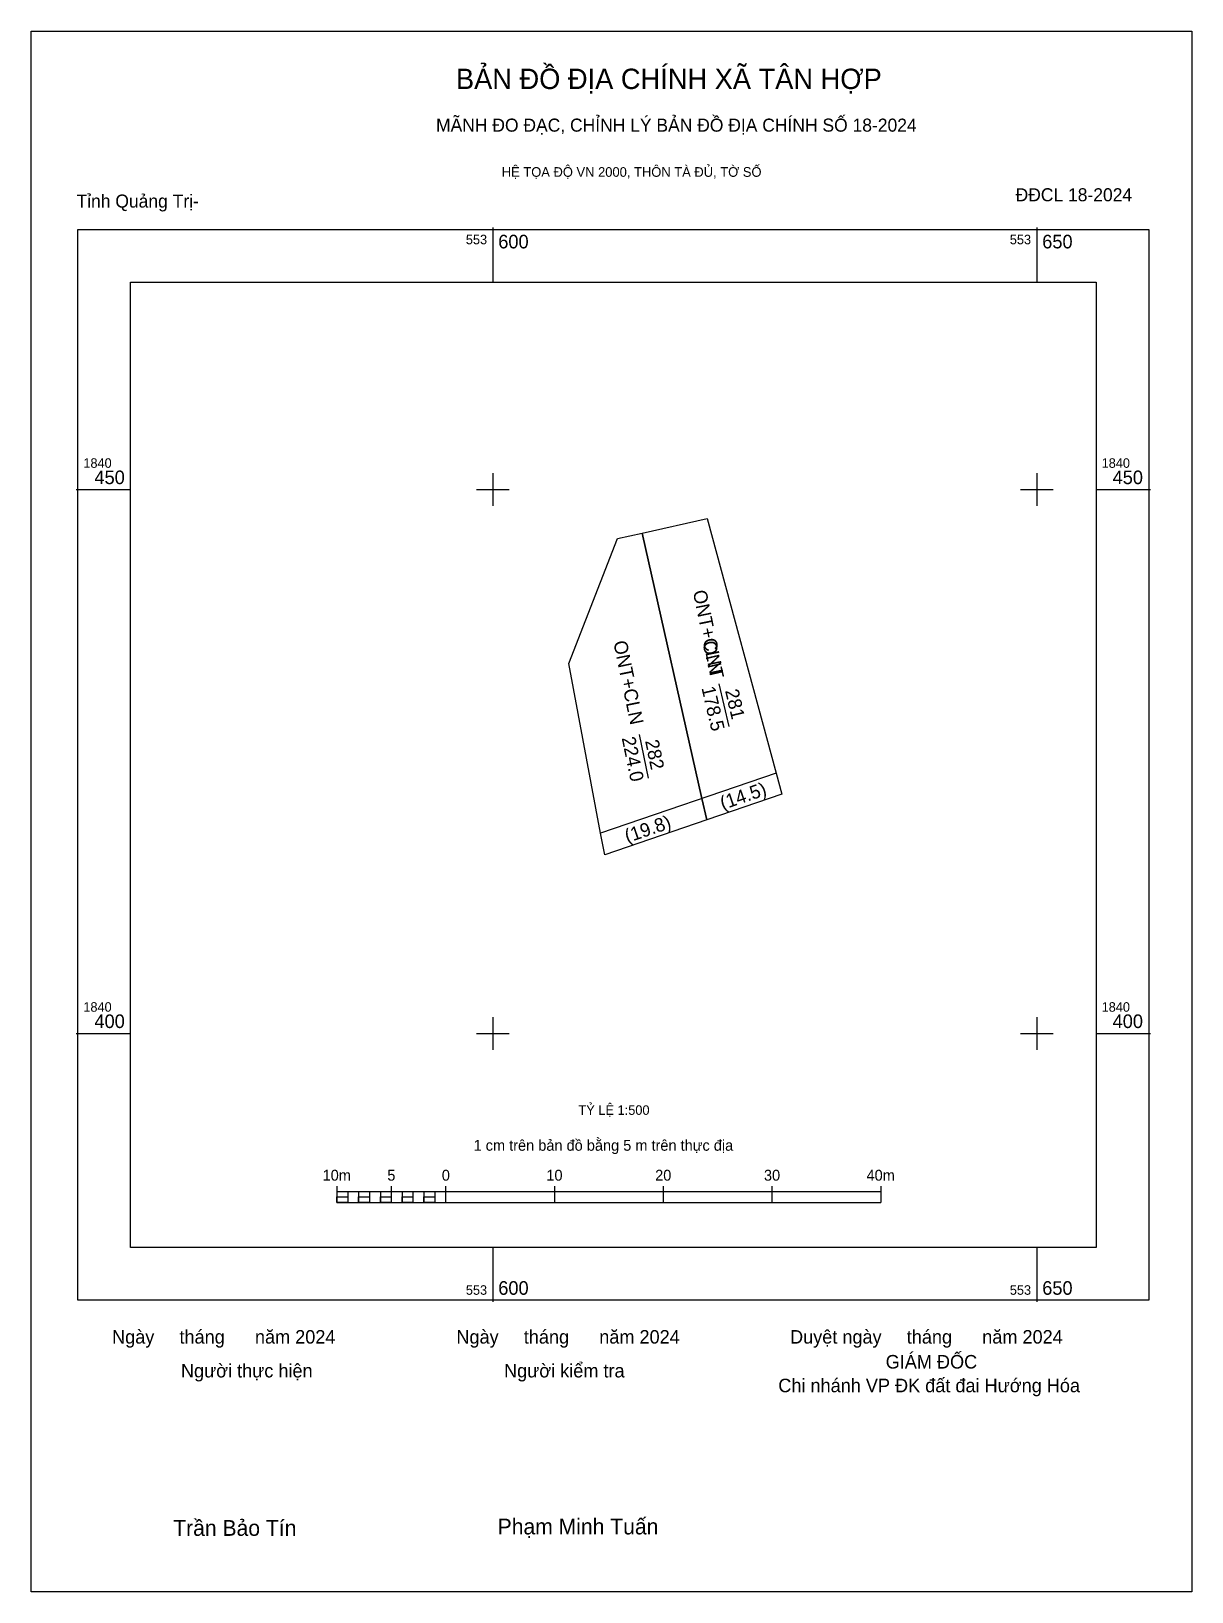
# Model space of a CAD drawing. Extents: x 553558 to 553664, y 1840349 to 1840492.
import ezdxf

# ---------------------------------------------------------------- set-up
doc = ezdxf.new("R2010")
doc.units = 0
for name, color, linetype in [('Level 10', 7, 'Continuous'), ('Level 13', 7, 'Continuous'), ('Level 15', 7, 'Continuous'), ('Level 27', 7, 'Continuous'), ('Level 49', 7, 'Continuous'), ('Level 54', 7, 'Continuous'), ('Level 59', 7, 'Continuous'), ('Level 6', 7, 'Continuous'), ('Level 62', 7, 'Continuous'), ('Level 63', 7, 'Continuous'), ('Level 9', 7, 'Continuous')]:
    doc.layers.add(name, color=color, linetype=linetype)

msp = doc.modelspace()

# ---------------------------------------------------------------- linework, layer by layer
at = {"layer": 'Level 10'}
for points in [[(553613.73, 1840446), (553619.71, 1840447.35), (553626.04, 1840423.93), (553626.56, 1840421.99), (553619.66, 1840419.63), (553619.22, 1840421.59)], [(553610.28, 1840416.41), (553609.91, 1840418.4), (553607, 1840434), (553611.46, 1840445.49), (553613.73, 1840446), (553619.22, 1840421.59), (553619.66, 1840419.63)]]:
    msp.add_lwpolyline(points, close=True, dxfattribs=at)
at = {"layer": 'Level 15'}
msp.add_lwpolyline([(553557.57, 1840492.13), (553664.25, 1840492.13), (553664.25, 1840348.68), (553557.57, 1840348.68)], close=True, dxfattribs=at)
at = {"layer": 'Level 27'}
for p, q in [((553613.73, 1840446), (553613.73, 1840446)), ((553619.66, 1840419.63), (553619.67, 1840419.63)), ((553610.28, 1840416.41), (553610.28, 1840416.41))]:
    msp.add_line(p, q, dxfattribs=at)
at = {"layer": 'Level 59'}
msp.add_lwpolyline([(553626.04, 1840423.93), (553609.91, 1840418.4)], dxfattribs=at)
at = {"layer": 'Level 62'}
msp.add_lwpolyline([(553566.7, 1840469.08), (553655.46, 1840469.08), (553655.46, 1840380.32), (553566.7, 1840380.32)], close=True, dxfattribs=at)
at = {"layer": 'Level 63'}
for p, q in [((553600, 1840474.08), (553600, 1840469.08)), ((553650, 1840474.08), (553650, 1840469.08)), ((553600, 1840451.5), (553600, 1840448.5)), ((553650, 1840451.5), (553650, 1840448.5)), ((553561.7, 1840450), (553566.7, 1840450)), ((553598.5, 1840450), (553601.5, 1840450)), ((553648.5, 1840450), (553651.5, 1840450)), ((553655.46, 1840450), (553660.46, 1840450)), ((553600, 1840401.5), (553600, 1840398.5)), ((553650, 1840401.5), (553650, 1840398.5)), ((553561.7, 1840400), (553566.7, 1840400)), ((553598.5, 1840400), (553601.5, 1840400)), ((553648.5, 1840400), (553651.5, 1840400)), ((553655.46, 1840400), (553660.46, 1840400)), ((553585.66, 1840385.97), (553585.66, 1840384.47)), ((553590.66, 1840385.97), (553590.66, 1840384.47)), ((553595.66, 1840385.97), (553595.66, 1840384.47)), ((553605.66, 1840385.97), (553605.66, 1840384.47)), ((553615.66, 1840385.97), (553615.66, 1840384.47)), ((553625.66, 1840385.97), (553625.66, 1840384.47)), ((553635.66, 1840385.97), (553635.66, 1840384.47)), ((553585.66, 1840385.47), (553635.66, 1840385.47)), ((553585.66, 1840384.47), (553635.66, 1840384.47)), ((553586.66, 1840385.47), (553586.66, 1840384.47)), ((553587.66, 1840385.47), (553587.66, 1840384.47)), ((553588.66, 1840385.47), (553588.66, 1840384.47)), ((553589.66, 1840385.47), (553589.66, 1840384.47)), ((553590.66, 1840385.47), (553590.66, 1840384.47)), ((553591.66, 1840385.47), (553591.66, 1840384.47)), ((553592.66, 1840385.47), (553592.66, 1840384.47)), ((553593.66, 1840385.47), (553593.66, 1840384.47)), ((553594.66, 1840385.47), (553594.66, 1840384.47)), ((553595.66, 1840385.47), (553595.66, 1840384.47)), ((553600, 1840380.32), (553600, 1840375.32)), ((553650, 1840380.32), (553650, 1840375.32))]:
    msp.add_line(p, q, dxfattribs=at)
for points in [[(553561.86, 1840473.92), (553660.3, 1840473.92), (553660.3, 1840375.48), (553561.86, 1840375.48)], [(553585.66, 1840384.97), (553586.66, 1840384.97), (553586.66, 1840384.47), (553585.66, 1840384.47)], [(553585.66, 1840384.97), (553586.66, 1840384.97), (553586.66, 1840384.47), (553585.66, 1840384.47)], [(553587.66, 1840384.97), (553588.66, 1840384.97), (553588.66, 1840384.47), (553587.66, 1840384.47)], [(553589.66, 1840384.97), (553590.66, 1840384.97), (553590.66, 1840384.47), (553589.66, 1840384.47)], [(553591.66, 1840384.97), (553592.66, 1840384.97), (553592.66, 1840384.47), (553591.66, 1840384.47)], [(553593.66, 1840384.97), (553594.66, 1840384.97), (553594.66, 1840384.47), (553593.66, 1840384.47)]]:
    msp.add_lwpolyline(points, close=True, dxfattribs=at)
at = {"layer": 'Level 9'}
for p, q in [((553620.78, 1840432.14), (553621.7, 1840428.21)), ((553613.45, 1840427.49), (553614.28, 1840423.48))]:
    msp.add_line(p, q, dxfattribs=at)

# ---------------------------------------------------------------- texts
at = {"layer": 'Level 13'}
for s, rotation, p in [('ONT+CLN', 281.6374, (553611.07, 1840435.98)), ('ONT', 283.1486, (553619.25, 1840435.94)), ('178.5', 283.1486, (553619.17, 1840431.77)), ('281', 283.1486, (553621.34, 1840431.51)), ('224.0', 281.6374, (553611.84, 1840427.16)), ('282', 281.6374, (553613.99, 1840426.89))]:
    msp.add_text(s, height=1.25, rotation=rotation, dxfattribs=at).set_placement(p)
at = {"layer": 'Level 49'}
for s, p in [('(14.5)', (553621.14, 1840420.54)), ('(19.8)', (553612.37, 1840417.5))]:
    msp.add_text(s, height=1.25, rotation=18.9192, dxfattribs=at).set_placement(p)
at = {"layer": 'Level 54'}
msp.add_text('ONT+CLN', height=1.25, rotation=281.6374, dxfattribs=at).set_placement((553618.38, 1840440.63))
at = {"layer": 'Level 6'}
msp.add_text('TỶ LỆ 1:500', height=0.879, dxfattribs=at).set_placement((553607.87, 1840392.52))
at = {"layer": 'Level 63'}
for s, height, p in [('BẢN ĐỒ ĐỊA CHÍNH XÃ TÂN HỢP', 1.8718, (553596.61, 1840486.82)), ('MÃNH ĐO ĐẠC, CHỈNH LÝ BẢN ĐỒ ĐỊA CHÍNH SỐ 18-2024', 1.2011, (553594.78, 1840482.9)), ('HỆ TỌA ĐỘ VN 2000, THÔN TÀ ĐỦ, TỜ SỐ ', 0.8891, (553600.82, 1840478.75)), ('553', 0.875, (553597.52, 1840472.55)), ('600', 1.25, (553600.5, 1840472.17)), ('553', 0.875, (553647.52, 1840472.55)), ('650', 1.25, (553650.5, 1840472.17)), ('1840', 0.875, (553562.36, 1840452)), ('1840', 0.875, (553655.96, 1840452)), ('450', 1.25, (553563.38, 1840450.5)), ('450', 1.25, (553656.97, 1840450.5)), ('D', 0.00501, (553610.28, 1840416.41)), ('D', 0.00501, (553610.28, 1840416.41)), ('D', 0.00501, (553610.28, 1840416.41)), ('D', 0.00501, (553610.28, 1840416.41)), ('D', 0.00501, (553610.28, 1840416.41)), ('D', 0.00501, (553610.28, 1840416.41)), ('1840', 0.875, (553562.36, 1840402)), ('400', 1.25, (553563.38, 1840400.5)), ('1840', 0.875, (553655.96, 1840402)), ('400', 1.25, (553656.97, 1840400.5)), ('1 cm trên bản đồ bằng 5 m trên thực địa', 1, (553598.23, 1840389.22)), ('10m', 1, (553584.35, 1840386.47)), ('5', 1, (553590.3, 1840386.47)), ('0', 1, (553595.31, 1840386.47)), ('10', 1, (553604.92, 1840386.47)), ('20', 1, (553614.92, 1840386.47)), ('30', 1, (553624.92, 1840386.47)), ('40m', 1, (553634.35, 1840386.47)), ('600', 1.25, (553600.5, 1840375.98)), ('650', 1.25, (553650.5, 1840375.98)), ('553', 0.875, (553597.52, 1840375.98)), ('553', 0.875, (553647.52, 1840375.98)), ('Ngày     tháng      năm 2024', 1.2442, (553565, 1840371.49)), ('Ngày     tháng      năm 2024', 1.2442, (553596.65, 1840371.49)), ('Duyệt ngày     tháng      năm 2024', 1.2442, (553627.32, 1840371.49)), ('GIÁM ĐỐC', 1.244, (553636.11, 1840369.2)), ('Người thực hiện', 1.2442, (553571.33, 1840368.38)), ('Người kiểm tra', 1.2442, (553601.03, 1840368.38)), ('Chi nhánh VP ĐK đất đai Hướng Hóa', 1.2442, (553626.24, 1840367.02)), ('Trần Bảo Tín', 1.4512, (553570.62, 1840353.82)), ('Phạm Minh Tuấn', 1.4512, (553600.44, 1840353.95))]:
    msp.add_text(s, height=height, dxfattribs=at).set_placement(p)
at = {"layer": 'Level 9'}
for s, p in [('ĐĐCL 18-2024', (553648.05, 1840476.5)), ('Tỉnh Quảng Trị-', (553561.73, 1840475.92))]:
    msp.add_text(s, height=1.2011, dxfattribs=at).set_placement(p)

doc.saveas('drawing.dxf')
